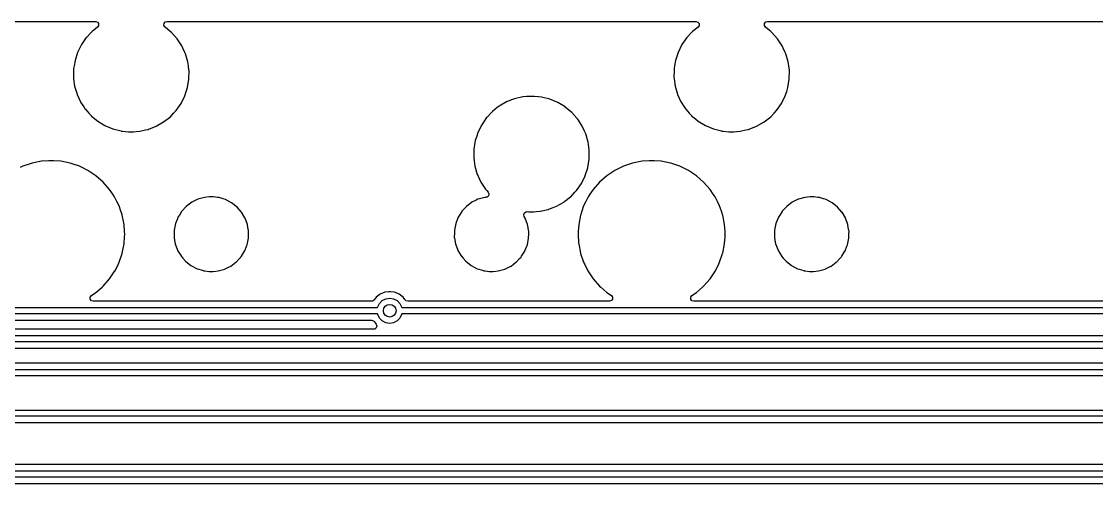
# Model space of a CAD drawing. Extents: x 0.6 to 14.8, y -5.2 to -0.6.
# Drawn here: x 12.115 to 13.458, y -2.241 to -1.664 of the extents above; entities that cross this region are included whole.
import ezdxf

# ---------------------------------------------------------------- set-up
doc = ezdxf.new("R2010")
doc.units = 0
doc.header["$MEASUREMENT"] = 0
doc.layers.add('BLACK', color=7, linetype='CONTINUOUS')

msp = doc.modelspace()

# ---------------------------------------------------------------- linework, layer by layer
at = {"layer": 'BLACK', "linetype": 'CONTINUOUS'}
for p, q in [((11.4511, -1.66434), (12.2081, -1.66434)), ((12.2081, -1.66434), (12.2104, -1.66509)), ((12.2935, -1.6668), (12.2951, -1.66494)), ((12.2951, -1.66494), (12.2972, -1.66434)), ((12.2972, -1.66434), (12.6323, -1.66434)), ((12.6323, -1.66434), (12.9581, -1.66434)), ((12.9581, -1.66434), (12.9604, -1.66509)), ((13.0435, -1.6668), (13.0451, -1.66494)), ((13.0451, -1.66494), (13.0472, -1.66434)), ((13.0472, -1.66434), (13.8959, -1.66434)), ((12.2025, -1.67794), (12.1965, -1.68434)), ((12.2037, -1.67664), (12.2025, -1.67794)), ((12.2058, -1.67502), (12.2037, -1.67664)), ((12.2105, -1.6713), (12.2058, -1.67502)), ((12.2104, -1.66509), (12.2118, -1.66704)), ((12.2118, -1.66944), (12.2105, -1.6713)), ((12.2118, -1.66704), (12.2118, -1.66944)), ((12.2934, -1.6692), (12.2935, -1.6668)), ((12.2947, -1.67124), (12.2934, -1.6692)), ((12.3013, -1.67674), (12.2947, -1.67124)), ((12.3027, -1.67794), (12.3013, -1.67674)), ((12.3028, -1.67804), (12.3027, -1.67794)), ((12.3097, -1.68578), (12.3028, -1.67804)), ((12.3028, -1.67804), (12.3028, -1.67804)), ((12.9525, -1.67794), (12.9465, -1.68434)), ((12.9537, -1.67664), (12.9525, -1.67794)), ((12.9605, -1.6713), (12.9537, -1.67664)), ((12.9604, -1.66509), (12.9618, -1.66704)), ((12.9618, -1.66944), (12.9605, -1.6713)), ((12.9618, -1.66704), (12.9618, -1.66944)), ((13.0434, -1.6692), (13.0435, -1.6668)), ((13.0447, -1.67124), (13.0434, -1.6692)), ((13.0492, -1.675), (13.0447, -1.67124)), ((13.0513, -1.67674), (13.0492, -1.675)), ((13.0527, -1.67794), (13.0513, -1.67674)), ((13.0528, -1.67804), (13.0527, -1.67794)), ((13.0597, -1.68578), (13.0528, -1.67804)), ((13.0528, -1.67804), (13.0528, -1.67804)), ((12.1964, -1.68444), (12.1903, -1.69324)), ((12.1965, -1.68434), (12.1964, -1.68444)), ((12.1965, -1.68434), (12.1965, -1.68434)), ((12.3099, -1.68593), (12.3097, -1.68578)), ((12.3099, -1.68605), (12.3099, -1.68593)), ((12.3157, -1.69488), (12.3099, -1.68605)), ((12.3099, -1.68605), (12.3099, -1.68605)), ((12.3099, -1.68605), (12.3099, -1.68605)), ((12.9464, -1.68444), (12.9403, -1.69324)), ((12.9465, -1.68434), (12.9464, -1.68444)), ((12.9465, -1.68434), (12.9465, -1.68434)), ((13.0599, -1.68593), (13.0597, -1.68578)), ((13.0599, -1.68605), (13.0599, -1.68593)), ((13.0657, -1.69488), (13.0599, -1.68605)), ((13.0599, -1.68605), (13.0599, -1.68605)), ((13.0599, -1.68605), (13.0599, -1.68605)), ((12.1855, -1.70285), (12.1823, -1.71305)), ((12.1903, -1.69324), (12.1855, -1.70285)), ((12.317, -1.69766), (12.3157, -1.69488)), ((12.3195, -1.70311), (12.317, -1.69766)), ((12.3202, -1.70461), (12.3195, -1.70311)), ((12.3232, -1.7149), (12.3202, -1.70461)), ((12.9355, -1.70285), (12.9323, -1.71305)), ((12.9403, -1.69324), (12.9355, -1.70285)), ((13.067, -1.69766), (13.0657, -1.69488)), ((13.0695, -1.70311), (13.067, -1.69766)), ((13.0702, -1.70461), (13.0695, -1.70311)), ((13.0732, -1.7149), (13.0702, -1.70461)), ((12.1823, -1.71305), (12.1812, -1.7195)), ((12.3239, -1.71974), (12.3232, -1.7149)), ((12.9323, -1.71305), (12.9312, -1.7195)), ((13.0739, -1.71974), (13.0732, -1.7149)), ((12.1805, -1.72565), (12.1804, -1.73433)), ((12.1806, -1.72321), (12.1805, -1.72362)), ((12.1805, -1.72362), (12.1805, -1.72377)), ((12.1805, -1.72377), (12.1805, -1.72377)), ((12.1805, -1.72377), (12.1805, -1.72565)), ((12.1812, -1.7195), (12.1806, -1.72321)), ((12.3246, -1.7253), (12.3239, -1.71974)), ((12.3245, -1.73622), (12.3247, -1.72551)), ((12.3247, -1.72551), (12.3246, -1.7253)), ((12.9305, -1.72565), (12.9304, -1.73433)), ((12.9306, -1.72321), (12.9305, -1.72362)), ((12.9305, -1.72362), (12.9305, -1.72377)), ((12.9305, -1.72377), (12.9305, -1.72377)), ((12.9305, -1.72377), (12.9305, -1.72565)), ((12.9312, -1.7195), (12.9306, -1.72321)), ((13.0746, -1.7253), (13.0739, -1.71974)), ((13.0745, -1.73622), (13.0747, -1.72551)), ((13.0747, -1.72551), (13.0746, -1.7253)), ((12.1804, -1.73433), (12.1804, -1.73448)), ((12.1804, -1.73448), (12.1804, -1.73448)), ((12.1804, -1.73448), (12.1806, -1.73587)), ((12.1806, -1.73587), (12.1818, -1.74495)), ((12.1818, -1.74495), (12.1848, -1.75523)), ((12.3228, -1.74679), (12.3245, -1.73622)), ((12.9304, -1.73433), (12.9304, -1.73448)), ((12.9304, -1.73448), (12.9304, -1.73448)), ((12.9304, -1.73448), (12.9306, -1.73587)), ((12.9306, -1.73587), (12.9318, -1.74495)), ((12.9318, -1.74495), (12.9348, -1.75523)), ((13.0728, -1.74679), (13.0745, -1.73622)), ((12.1848, -1.75523), (12.1849, -1.75536)), ((12.1849, -1.75536), (12.1849, -1.75536)), ((12.1849, -1.75536), (12.1892, -1.76476)), ((12.3148, -1.7666), (12.3195, -1.75699)), ((12.3195, -1.75699), (12.3212, -1.75166)), ((12.3212, -1.75166), (12.3228, -1.74693)), ((12.3228, -1.74693), (12.3228, -1.74679)), ((12.7418, -1.75845), (12.7314, -1.76081)), ((12.742, -1.75844), (12.7418, -1.75845)), ((12.7462, -1.75812), (12.742, -1.75844)), ((12.742, -1.75844), (12.742, -1.75844)), ((12.7498, -1.75785), (12.7462, -1.75812)), ((12.7562, -1.75785), (12.7498, -1.75785)), ((12.7613, -1.75837), (12.7562, -1.75785)), ((12.7649, -1.75874), (12.7613, -1.75837)), ((12.7651, -1.75875), (12.7649, -1.75874)), ((12.7649, -1.75874), (12.7649, -1.75874)), ((12.7755, -1.76139), (12.7651, -1.75875)), ((12.9348, -1.75523), (12.9349, -1.75536)), ((12.9349, -1.75536), (12.9349, -1.75536)), ((12.9349, -1.75536), (12.9392, -1.76476)), ((13.0648, -1.7666), (13.0695, -1.75699)), ((13.0695, -1.75699), (13.0712, -1.75166)), ((13.0712, -1.75166), (13.0728, -1.74693)), ((13.0728, -1.74693), (13.0728, -1.74679)), ((12.1892, -1.76476), (12.1893, -1.76496)), ((12.1893, -1.76496), (12.1933, -1.77109)), ((12.1933, -1.77109), (12.1951, -1.77372)), ((12.3087, -1.7754), (12.3148, -1.7666)), ((12.7097, -1.77192), (12.7037, -1.77664)), ((12.712, -1.7701), (12.7097, -1.77192)), ((12.7121, -1.77001), (12.712, -1.7701)), ((12.712, -1.7701), (12.712, -1.7701)), ((12.7214, -1.76469), (12.7121, -1.77001)), ((12.7288, -1.76181), (12.7214, -1.76469)), ((12.7313, -1.76086), (12.7288, -1.76181)), ((12.7314, -1.76081), (12.7313, -1.76086)), ((12.7313, -1.76086), (12.7313, -1.76086)), ((12.7853, -1.76553), (12.7755, -1.76139)), ((12.7945, -1.77109), (12.7853, -1.76553)), ((12.7946, -1.77118), (12.7945, -1.77109)), ((12.8013, -1.77674), (12.7946, -1.77118)), ((12.9392, -1.76476), (12.9393, -1.76496)), ((12.9393, -1.76496), (12.9433, -1.77109)), ((12.9433, -1.77109), (12.9451, -1.77372)), ((13.0587, -1.7754), (13.0648, -1.7666)), ((12.1951, -1.77372), (12.1952, -1.77392)), ((12.1952, -1.77392), (12.1953, -1.77402)), ((12.1953, -1.77402), (12.1953, -1.77402)), ((12.1953, -1.77402), (12.1994, -1.77867)), ((12.1994, -1.77867), (12.2023, -1.78191)), ((12.2023, -1.78191), (12.2024, -1.782)), ((12.2024, -1.782), (12.2024, -1.782)), ((12.2024, -1.782), (12.2072, -1.78593)), ((12.2929, -1.78983), (12.3014, -1.7832)), ((12.3014, -1.7832), (12.3055, -1.77883)), ((12.3055, -1.77883), (12.3086, -1.77551)), ((12.3086, -1.77551), (12.3087, -1.7754)), ((12.3086, -1.77551), (12.3086, -1.77551)), ((12.6964, -1.78444), (12.6903, -1.79324)), ((12.6965, -1.78434), (12.6964, -1.78444)), ((12.7025, -1.77794), (12.6965, -1.78434)), ((12.6965, -1.78434), (12.6965, -1.78434)), ((12.7037, -1.77664), (12.7025, -1.77794)), ((12.8027, -1.77794), (12.8013, -1.77674)), ((12.8028, -1.77804), (12.8027, -1.77794)), ((12.809, -1.78497), (12.8028, -1.77804)), ((12.8028, -1.77804), (12.8028, -1.77804)), ((12.8099, -1.78593), (12.809, -1.78497)), ((12.9451, -1.77372), (12.9452, -1.77392)), ((12.9452, -1.77392), (12.9453, -1.77402)), ((12.9453, -1.77402), (12.9453, -1.77402)), ((12.9453, -1.77402), (12.9494, -1.77867)), ((12.9494, -1.77867), (12.9523, -1.78191)), ((12.9523, -1.78191), (12.9524, -1.782)), ((12.9524, -1.782), (12.9524, -1.782)), ((12.9524, -1.782), (12.9572, -1.78593)), ((13.0429, -1.78983), (13.0514, -1.7832)), ((13.0514, -1.7832), (13.0555, -1.77883)), ((13.0555, -1.77883), (13.0586, -1.77551)), ((13.0586, -1.77551), (13.0587, -1.7754)), ((13.0586, -1.77551), (13.0586, -1.77551)), ((12.2072, -1.78593), (12.2106, -1.78876)), ((12.2106, -1.78876), (12.2197, -1.79431)), ((12.2197, -1.79431), (12.2296, -1.79846)), ((12.2296, -1.79846), (12.24, -1.80109)), ((12.2703, -1.79978), (12.2735, -1.79906)), ((12.2735, -1.79906), (12.2737, -1.79903)), ((12.2737, -1.79903), (12.275, -1.79849)), ((12.275, -1.79849), (12.2765, -1.79792)), ((12.2765, -1.79792), (12.2836, -1.79515)), ((12.2836, -1.79515), (12.2929, -1.78983)), ((12.6903, -1.79324), (12.6855, -1.80285)), ((12.8099, -1.78605), (12.8099, -1.78593)), ((12.8111, -1.78776), (12.8099, -1.78605)), ((12.8099, -1.78605), (12.8099, -1.78605)), ((12.8157, -1.79488), (12.8111, -1.78776)), ((12.8182, -1.80033), (12.8157, -1.79488)), ((12.9572, -1.78593), (12.9606, -1.78876)), ((12.9606, -1.78876), (12.9697, -1.79431)), ((12.9697, -1.79431), (12.9796, -1.79846)), ((12.9796, -1.79846), (12.99, -1.80109)), ((13.0203, -1.79978), (13.0235, -1.79906)), ((13.0235, -1.79906), (13.0237, -1.79903)), ((13.0237, -1.79903), (13.025, -1.79849)), ((13.025, -1.79849), (13.0265, -1.79792)), ((13.0265, -1.79792), (13.0336, -1.79515)), ((13.0336, -1.79515), (13.0429, -1.78983)), ((12.24, -1.80109), (12.2401, -1.80111)), ((12.2401, -1.80111), (12.2401, -1.80111)), ((12.2401, -1.80111), (12.2417, -1.80126)), ((12.2417, -1.80126), (12.2489, -1.80199)), ((12.2489, -1.80199), (12.2552, -1.80199)), ((12.2552, -1.80199), (12.2588, -1.80172)), ((12.2588, -1.80172), (12.2631, -1.80141)), ((12.2631, -1.80141), (12.2632, -1.8014)), ((12.2631, -1.80141), (12.2631, -1.80141)), ((12.2632, -1.8014), (12.2703, -1.79978)), ((12.684, -1.80754), (12.6823, -1.81305)), ((12.6855, -1.80299), (12.684, -1.80754)), ((12.6855, -1.80285), (12.6855, -1.80299)), ((12.8195, -1.80299), (12.8182, -1.80033)), ((12.8202, -1.80461), (12.8195, -1.80299)), ((12.8232, -1.8149), (12.8202, -1.80461)), ((12.99, -1.80109), (12.9901, -1.80111)), ((12.9901, -1.80111), (12.9901, -1.80111)), ((12.9901, -1.80111), (12.9917, -1.80126)), ((12.9917, -1.80126), (12.9989, -1.80199)), ((12.9989, -1.80199), (13.0052, -1.80199)), ((13.0052, -1.80199), (13.0088, -1.80172)), ((13.0088, -1.80172), (13.0131, -1.80141)), ((13.0131, -1.80141), (13.0132, -1.8014)), ((13.0131, -1.80141), (13.0131, -1.80141)), ((13.0132, -1.8014), (13.0203, -1.79978)), ((12.6805, -1.82362), (12.6804, -1.83433)), ((12.6823, -1.81305), (12.6805, -1.82362)), ((12.8236, -1.81772), (12.8232, -1.8149)), ((12.8246, -1.82493), (12.8236, -1.81772)), ((12.8245, -1.83622), (12.8247, -1.82551)), ((12.8247, -1.82551), (12.8246, -1.82493)), ((12.1405, -1.83876), (12.1287, -1.84111)), ((12.1407, -1.83875), (12.1405, -1.83876)), ((12.1495, -1.83817), (12.1407, -1.83875)), ((12.1407, -1.83875), (12.1407, -1.83875)), ((12.1555, -1.83817), (12.1495, -1.83817)), ((12.1495, -1.83817), (12.1495, -1.83817)), ((12.1495, -1.83817), (12.1495, -1.83817)), ((12.1556, -1.83817), (12.1555, -1.83817)), ((12.1644, -1.83875), (12.1556, -1.83817)), ((12.1556, -1.83817), (12.1556, -1.83817)), ((12.1645, -1.83876), (12.1644, -1.83875)), ((12.1644, -1.83875), (12.1644, -1.83875)), ((12.1763, -1.84111), (12.1645, -1.83876)), ((12.6804, -1.83433), (12.6804, -1.83448)), ((12.6804, -1.83448), (12.6804, -1.83448)), ((12.6804, -1.83448), (12.6809, -1.83817)), ((12.6809, -1.83817), (12.6818, -1.84495)), ((12.8228, -1.84679), (12.8245, -1.83622)), ((12.8905, -1.83876), (12.8787, -1.84111)), ((12.8907, -1.83875), (12.8905, -1.83876)), ((12.8995, -1.83817), (12.8907, -1.83875)), ((12.8907, -1.83875), (12.8907, -1.83875)), ((12.9055, -1.83817), (12.8995, -1.83817)), ((12.8995, -1.83817), (12.8995, -1.83817)), ((12.8995, -1.83817), (12.8995, -1.83817)), ((12.9056, -1.83817), (12.9055, -1.83817)), ((12.9144, -1.83875), (12.9056, -1.83817)), ((12.9056, -1.83817), (12.9056, -1.83817)), ((12.9145, -1.83876), (12.9144, -1.83875)), ((12.9144, -1.83875), (12.9144, -1.83875)), ((12.9263, -1.84111), (12.9145, -1.83876)), ((12.1173, -1.84497), (12.1139, -1.84665)), ((12.1261, -1.84199), (12.1173, -1.84497)), ((12.1286, -1.84115), (12.1261, -1.84199)), ((12.1287, -1.84111), (12.1286, -1.84115)), ((12.1286, -1.84115), (12.1286, -1.84115)), ((12.1764, -1.84115), (12.1763, -1.84111)), ((12.1789, -1.84199), (12.1764, -1.84115)), ((12.1764, -1.84115), (12.1764, -1.84115)), ((12.1877, -1.84497), (12.1789, -1.84199)), ((12.1911, -1.84665), (12.1877, -1.84497)), ((12.1984, -1.85023), (12.1911, -1.84665)), ((12.1985, -1.85029), (12.1984, -1.85023)), ((12.1984, -1.85023), (12.1984, -1.85023)), ((12.2085, -1.85697), (12.1985, -1.85029)), ((12.6818, -1.84495), (12.6848, -1.85523)), ((12.8196, -1.85672), (12.8228, -1.84693)), ((12.8228, -1.84693), (12.8228, -1.84679)), ((12.8566, -1.85029), (12.8466, -1.85697)), ((12.8567, -1.85023), (12.8566, -1.85029)), ((12.8639, -1.84665), (12.8567, -1.85023)), ((12.8567, -1.85023), (12.8567, -1.85023)), ((12.8673, -1.84497), (12.8639, -1.84665)), ((12.8761, -1.84199), (12.8673, -1.84497)), ((12.8786, -1.84115), (12.8761, -1.84199)), ((12.8787, -1.84111), (12.8786, -1.84115)), ((12.8786, -1.84115), (12.8786, -1.84115)), ((12.9264, -1.84115), (12.9263, -1.84111)), ((12.9289, -1.84199), (12.9264, -1.84115)), ((12.9264, -1.84115), (12.9264, -1.84115)), ((12.9377, -1.84497), (12.9289, -1.84199)), ((12.9411, -1.84665), (12.9377, -1.84497)), ((12.9484, -1.85023), (12.9411, -1.84665)), ((12.9485, -1.85029), (12.9484, -1.85023)), ((12.9484, -1.85023), (12.9484, -1.85023)), ((12.9585, -1.85697), (12.9485, -1.85029)), ((12.2175, -1.8649), (12.2085, -1.85697)), ((12.2255, -1.87395), (12.2175, -1.8649)), ((12.6848, -1.85523), (12.6849, -1.85536)), ((12.6849, -1.85536), (12.6849, -1.85536)), ((12.6849, -1.85536), (12.686, -1.85769)), ((12.686, -1.85769), (12.6893, -1.86496)), ((12.6893, -1.86496), (12.6952, -1.87392)), ((12.8148, -1.8666), (12.8195, -1.85699)), ((12.8195, -1.85699), (12.8196, -1.85672)), ((12.8375, -1.8649), (12.8296, -1.87395)), ((12.8466, -1.85697), (12.8375, -1.8649)), ((12.9675, -1.8649), (12.9585, -1.85697)), ((12.9755, -1.87395), (12.9675, -1.8649)), ((12.2295, -1.88004), (12.2255, -1.87395)), ((12.6952, -1.87392), (12.6965, -1.8754)), ((12.6965, -1.8754), (12.6983, -1.87739)), ((12.6983, -1.87739), (12.6993, -1.8796)), ((12.6993, -1.8796), (12.6988, -1.88195)), ((12.8014, -1.8832), (12.8066, -1.87763)), ((12.8066, -1.87763), (12.8086, -1.87551)), ((12.8086, -1.87551), (12.8087, -1.8754)), ((12.8086, -1.87551), (12.8086, -1.87551)), ((12.8087, -1.8754), (12.8148, -1.8666)), ((12.8296, -1.87395), (12.8255, -1.88004)), ((12.9795, -1.88004), (12.9755, -1.87395)), ((12.2317, -1.8832), (12.2295, -1.88004)), ((12.2322, -1.88395), (12.2317, -1.8832)), ((12.2322, -1.88406), (12.2322, -1.88395)), ((12.2346, -1.88898), (12.2322, -1.88406)), ((12.2322, -1.88406), (12.2322, -1.88406)), ((12.2375, -1.89473), (12.2346, -1.88898)), ((12.3281, -1.89012), (12.3213, -1.89523)), ((12.3332, -1.88764), (12.3281, -1.89012)), ((12.3356, -1.88643), (12.3332, -1.88764)), ((12.3358, -1.88635), (12.3356, -1.88643)), ((12.3356, -1.88643), (12.3356, -1.88643)), ((12.344, -1.88403), (12.3358, -1.88635)), ((12.3504, -1.88344), (12.344, -1.88403)), ((12.3553, -1.88344), (12.3504, -1.88344)), ((12.3602, -1.88403), (12.3553, -1.88344)), ((12.3621, -1.88424), (12.3602, -1.88403)), ((12.3622, -1.88427), (12.3621, -1.88424)), ((12.3621, -1.88424), (12.3621, -1.88424)), ((12.3624, -1.88432), (12.3622, -1.88427)), ((12.3672, -1.88579), (12.3624, -1.88432)), ((12.3624, -1.88432), (12.3624, -1.88432)), ((12.3704, -1.8868), (12.3672, -1.88579)), ((12.3779, -1.89078), (12.3704, -1.8868)), ((12.3847, -1.89606), (12.3779, -1.89078)), ((12.6781, -1.89012), (12.6713, -1.89523)), ((12.6832, -1.88764), (12.6781, -1.89012)), ((12.6856, -1.88643), (12.6832, -1.88764)), ((12.6858, -1.88635), (12.6856, -1.88643)), ((12.6856, -1.88643), (12.6856, -1.88643)), ((12.694, -1.88403), (12.6858, -1.88635)), ((12.6949, -1.88395), (12.694, -1.88403)), ((12.6957, -1.88387), (12.6949, -1.88395)), ((12.697, -1.88356), (12.6957, -1.88387)), ((12.6988, -1.88195), (12.697, -1.88356)), ((12.7836, -1.89515), (12.7929, -1.88983)), ((12.7929, -1.88983), (12.7942, -1.88881)), ((12.7942, -1.88881), (12.801, -1.88346)), ((12.801, -1.88346), (12.8014, -1.8832)), ((12.8204, -1.88898), (12.8176, -1.89473)), ((12.8228, -1.88406), (12.8204, -1.88898)), ((12.8229, -1.88395), (12.8228, -1.88406)), ((12.8228, -1.88406), (12.8228, -1.88406)), ((12.8234, -1.8832), (12.8229, -1.88395)), ((12.8255, -1.88004), (12.8234, -1.8832)), ((12.9817, -1.8832), (12.9795, -1.88004)), ((12.9822, -1.88395), (12.9817, -1.8832)), ((12.9822, -1.88406), (12.9822, -1.88395)), ((12.9846, -1.88898), (12.9822, -1.88406)), ((12.9822, -1.88406), (12.9822, -1.88406)), ((12.9875, -1.89473), (12.9846, -1.88898)), ((13.0781, -1.89012), (13.0713, -1.89523)), ((13.0832, -1.88764), (13.0781, -1.89012)), ((13.0856, -1.88643), (13.0832, -1.88764)), ((13.0858, -1.88635), (13.0856, -1.88643)), ((13.0856, -1.88643), (13.0856, -1.88643)), ((13.094, -1.88403), (13.0858, -1.88635)), ((13.1004, -1.88344), (13.094, -1.88403)), ((13.1053, -1.88344), (13.1004, -1.88344)), ((13.1102, -1.88403), (13.1053, -1.88344)), ((13.1121, -1.88424), (13.1102, -1.88403)), ((13.1122, -1.88427), (13.1121, -1.88424)), ((13.1121, -1.88424), (13.1121, -1.88424)), ((13.1124, -1.88432), (13.1122, -1.88427)), ((13.1172, -1.88579), (13.1124, -1.88432)), ((13.1124, -1.88432), (13.1124, -1.88432)), ((13.1204, -1.8868), (13.1172, -1.88579)), ((13.1279, -1.89078), (13.1204, -1.8868)), ((13.1347, -1.89606), (13.1279, -1.89078)), ((12.2397, -1.90138), (12.2375, -1.89473)), ((12.2411, -1.90533), (12.2397, -1.90138)), ((12.2413, -1.90612), (12.2411, -1.90533)), ((12.2437, -1.91792), (12.2413, -1.90612)), ((12.3126, -1.90612), (12.3109, -1.90873)), ((12.3154, -1.90166), (12.3126, -1.90612)), ((12.3155, -1.90151), (12.3154, -1.90166)), ((12.3154, -1.90166), (12.3154, -1.90166)), ((12.3156, -1.90136), (12.3155, -1.90151)), ((12.3212, -1.89537), (12.3156, -1.90136)), ((12.3213, -1.89523), (12.3212, -1.89537)), ((12.3848, -1.8962), (12.3847, -1.89606)), ((12.3902, -1.90235), (12.3848, -1.8962)), ((12.3903, -1.90249), (12.3902, -1.90235)), ((12.3902, -1.90235), (12.3902, -1.90235)), ((12.3904, -1.90264), (12.3903, -1.90249)), ((12.3946, -1.90967), (12.3904, -1.90264)), ((12.3904, -1.90264), (12.3904, -1.90264)), ((12.6626, -1.90612), (12.6609, -1.90873)), ((12.6654, -1.90166), (12.6626, -1.90612)), ((12.6655, -1.90151), (12.6654, -1.90166)), ((12.6654, -1.90166), (12.6654, -1.90166)), ((12.6656, -1.90136), (12.6655, -1.90151)), ((12.6712, -1.89537), (12.6656, -1.90136)), ((12.6713, -1.89523), (12.6712, -1.89537)), ((12.7428, -1.90533), (12.7438, -1.90312)), ((12.7434, -1.90768), (12.7428, -1.90533)), ((12.7438, -1.90312), (12.7459, -1.90189)), ((12.7459, -1.90189), (12.7471, -1.90181)), ((12.7471, -1.90181), (12.7489, -1.90199)), ((12.7489, -1.90199), (12.7552, -1.90199)), ((12.7552, -1.90199), (12.7588, -1.90172)), ((12.7588, -1.90172), (12.7631, -1.90141)), ((12.7631, -1.90141), (12.7632, -1.9014)), ((12.7631, -1.90141), (12.7631, -1.90141)), ((12.7632, -1.9014), (12.7731, -1.89917)), ((12.7731, -1.89917), (12.7735, -1.89906)), ((12.7735, -1.89906), (12.7737, -1.89903)), ((12.7737, -1.89903), (12.774, -1.89889)), ((12.774, -1.89889), (12.7794, -1.89678)), ((12.7794, -1.89678), (12.7836, -1.89515)), ((12.8137, -1.90612), (12.8114, -1.91792)), ((12.814, -1.90533), (12.8137, -1.90612)), ((12.8153, -1.90138), (12.814, -1.90533)), ((12.8176, -1.89473), (12.8153, -1.90138)), ((12.9897, -1.90138), (12.9875, -1.89473)), ((12.9911, -1.90533), (12.9897, -1.90138)), ((12.9913, -1.90612), (12.9911, -1.90533)), ((12.9937, -1.91792), (12.9913, -1.90612)), ((13.0626, -1.90612), (13.0609, -1.90873)), ((13.0654, -1.90166), (13.0626, -1.90612)), ((13.0655, -1.90151), (13.0654, -1.90166)), ((13.0654, -1.90166), (13.0654, -1.90166)), ((13.0656, -1.90136), (13.0655, -1.90151)), ((13.0712, -1.89537), (13.0656, -1.90136)), ((13.0713, -1.89523), (13.0712, -1.89537)), ((13.1348, -1.8962), (13.1347, -1.89606)), ((13.1402, -1.90235), (13.1348, -1.8962)), ((13.1403, -1.90249), (13.1402, -1.90235)), ((13.1402, -1.90235), (13.1402, -1.90235)), ((13.1404, -1.90264), (13.1403, -1.90249)), ((13.1446, -1.90967), (13.1404, -1.90264)), ((13.1404, -1.90264), (13.1404, -1.90264)), ((12.2437, -1.91805), (12.2437, -1.91792)), ((12.2443, -1.92675), (12.2437, -1.91805)), ((12.2437, -1.91805), (12.2437, -1.91805)), ((12.3078, -1.91666), (12.3061, -1.92504)), ((12.3101, -1.91092), (12.3078, -1.91666)), ((12.3109, -1.9089), (12.3101, -1.91092)), ((12.3109, -1.90873), (12.3109, -1.9089)), ((12.3109, -1.9089), (12.3109, -1.9089)), ((12.3947, -1.90983), (12.3946, -1.90967)), ((12.3946, -1.90967), (12.3946, -1.90967)), ((12.3976, -1.91784), (12.3947, -1.90983)), ((12.3982, -1.92153), (12.3976, -1.91784)), ((12.6578, -1.91666), (12.6561, -1.92504)), ((12.6601, -1.91092), (12.6578, -1.91666)), ((12.6609, -1.9089), (12.6601, -1.91092)), ((12.6609, -1.90873), (12.6609, -1.9089)), ((12.6609, -1.9089), (12.6609, -1.9089)), ((12.7447, -1.90983), (12.7434, -1.90768)), ((12.7476, -1.91784), (12.7447, -1.90983)), ((12.7482, -1.92153), (12.7476, -1.91784)), ((12.8114, -1.91805), (12.8108, -1.92675)), ((12.8114, -1.91792), (12.8114, -1.91805)), ((12.8114, -1.91805), (12.8114, -1.91805)), ((12.9937, -1.91805), (12.9937, -1.91792)), ((12.9943, -1.92675), (12.9937, -1.91805)), ((12.9937, -1.91805), (12.9937, -1.91805)), ((13.0578, -1.91666), (13.0561, -1.92504)), ((13.0601, -1.91092), (13.0578, -1.91666)), ((13.0609, -1.9089), (13.0601, -1.91092)), ((13.0609, -1.90873), (13.0609, -1.9089)), ((13.0609, -1.9089), (13.0609, -1.9089)), ((13.1447, -1.90983), (13.1446, -1.90967)), ((13.1446, -1.90967), (13.1446, -1.90967)), ((13.1476, -1.91784), (13.1447, -1.90983)), ((13.1482, -1.92153), (13.1476, -1.91784)), ((12.2442, -1.93358), (12.2445, -1.93005)), ((12.2445, -1.92992), (12.2443, -1.92675)), ((12.2445, -1.93005), (12.2445, -1.92992)), ((12.3061, -1.92919), (12.306, -1.93274)), ((12.306, -1.93274), (12.306, -1.93358)), ((12.3061, -1.92504), (12.3061, -1.92919)), ((12.3989, -1.92546), (12.3982, -1.92153)), ((12.3991, -1.92626), (12.3989, -1.92546)), ((12.399, -1.92961), (12.3991, -1.92644)), ((12.399, -1.93358), (12.399, -1.92961)), ((12.3991, -1.92644), (12.3991, -1.92626)), ((12.3991, -1.92644), (12.3991, -1.92644)), ((12.6561, -1.92919), (12.656, -1.93274)), ((12.656, -1.93274), (12.656, -1.93358)), ((12.6561, -1.92504), (12.6561, -1.92919)), ((12.7489, -1.92546), (12.7482, -1.92153)), ((12.7491, -1.92626), (12.7489, -1.92546)), ((12.7489, -1.9348), (12.749, -1.92961)), ((12.749, -1.92961), (12.7491, -1.92644)), ((12.7491, -1.92644), (12.7491, -1.92626)), ((12.7491, -1.92644), (12.7491, -1.92644)), ((12.8108, -1.92675), (12.8106, -1.92992)), ((12.8106, -1.92992), (12.8106, -1.93005)), ((12.8106, -1.93005), (12.8113, -1.94107)), ((12.9942, -1.93358), (12.9945, -1.93005)), ((12.9945, -1.92992), (12.9943, -1.92675)), ((12.9945, -1.93005), (12.9945, -1.92992)), ((13.0561, -1.92919), (13.056, -1.93274)), ((13.056, -1.93274), (13.056, -1.93358)), ((13.0561, -1.92504), (13.0561, -1.92919)), ((13.1489, -1.92546), (13.1482, -1.92153)), ((13.1491, -1.92626), (13.1489, -1.92546)), ((13.149, -1.92961), (13.1491, -1.92644)), ((13.149, -1.93358), (13.149, -1.92961)), ((13.1491, -1.92644), (13.1491, -1.92626)), ((13.1491, -1.92644), (13.1491, -1.92644)), ((12.2413, -1.95372), (12.2437, -1.94192)), ((12.2437, -1.94107), (12.2442, -1.93358)), ((12.2437, -1.94192), (12.2437, -1.94107)), ((12.306, -1.93358), (12.306, -1.93376)), ((12.306, -1.93376), (12.3062, -1.93503)), ((12.306, -1.93376), (12.306, -1.93376)), ((12.3062, -1.93503), (12.3074, -1.942)), ((12.3074, -1.942), (12.3104, -1.95002)), ((12.3943, -1.95064), (12.3965, -1.94513)), ((12.3965, -1.94513), (12.3973, -1.94318)), ((12.3973, -1.94318), (12.3989, -1.9348)), ((12.3989, -1.9348), (12.399, -1.93358)), ((12.656, -1.93358), (12.656, -1.93376)), ((12.656, -1.93376), (12.6562, -1.93503)), ((12.656, -1.93376), (12.656, -1.93376)), ((12.6562, -1.93503), (12.6574, -1.942)), ((12.6574, -1.942), (12.6604, -1.95002)), ((12.7443, -1.95064), (12.7465, -1.94513)), ((12.7465, -1.94513), (12.7473, -1.94318)), ((12.7473, -1.94318), (12.7489, -1.9348)), ((12.8113, -1.94107), (12.8114, -1.94192)), ((12.8114, -1.94192), (12.8137, -1.95372)), ((12.9913, -1.95372), (12.9937, -1.94192)), ((12.9937, -1.94107), (12.9942, -1.93358)), ((12.9937, -1.94192), (12.9937, -1.94107)), ((13.056, -1.93358), (13.056, -1.93376)), ((13.056, -1.93376), (13.056, -1.93376)), ((13.056, -1.93376), (13.0562, -1.93503)), ((13.0562, -1.93503), (13.0574, -1.942)), ((13.0574, -1.942), (13.0604, -1.95002)), ((13.1443, -1.95064), (13.1465, -1.94513)), ((13.1465, -1.94513), (13.1473, -1.94318)), ((13.1473, -1.94318), (13.1489, -1.9348)), ((13.1489, -1.9348), (13.149, -1.93358)), ((12.2375, -1.96511), (12.2412, -1.95401)), ((12.2412, -1.95401), (12.2413, -1.95384)), ((12.2413, -1.95384), (12.2413, -1.95372)), ((12.2413, -1.95384), (12.2413, -1.95384)), ((12.3104, -1.95002), (12.3105, -1.95017)), ((12.3105, -1.95017), (12.3105, -1.95017)), ((12.3105, -1.95017), (12.3147, -1.9572)), ((12.3147, -1.9572), (12.3148, -1.95736)), ((12.3148, -1.95736), (12.3149, -1.95749)), ((12.3149, -1.95749), (12.3149, -1.95749)), ((12.3149, -1.95749), (12.317, -1.95989)), ((12.317, -1.95989), (12.3204, -1.96378)), ((12.3876, -1.96047), (12.3894, -1.95847)), ((12.3894, -1.95847), (12.3896, -1.95834)), ((12.3894, -1.95847), (12.3894, -1.95847)), ((12.3896, -1.95834), (12.3901, -1.95749)), ((12.3901, -1.95749), (12.394, -1.95126)), ((12.394, -1.95126), (12.3941, -1.95111)), ((12.3941, -1.95111), (12.3943, -1.95064)), ((12.6604, -1.95002), (12.6605, -1.95017)), ((12.6605, -1.95017), (12.6605, -1.95017)), ((12.6605, -1.95017), (12.6647, -1.9572)), ((12.6647, -1.9572), (12.6648, -1.95736)), ((12.6648, -1.95736), (12.6649, -1.95749)), ((12.6649, -1.95749), (12.6649, -1.95749)), ((12.6649, -1.95749), (12.667, -1.95989)), ((12.667, -1.95989), (12.6704, -1.96378)), ((12.7376, -1.96047), (12.7394, -1.95847)), ((12.7394, -1.95847), (12.7396, -1.95834)), ((12.7394, -1.95847), (12.7394, -1.95847)), ((12.7396, -1.95834), (12.7401, -1.95749)), ((12.7401, -1.95749), (12.744, -1.95126)), ((12.744, -1.95126), (12.7441, -1.95111)), ((12.7441, -1.95111), (12.7443, -1.95064)), ((12.8137, -1.95372), (12.8138, -1.95384)), ((12.8138, -1.95384), (12.8138, -1.95384)), ((12.8138, -1.95384), (12.8138, -1.95401)), ((12.8138, -1.95401), (12.8176, -1.96511)), ((12.9875, -1.96511), (12.9912, -1.95401)), ((12.9912, -1.95401), (12.9913, -1.95384)), ((12.9913, -1.95384), (12.9913, -1.95372)), ((12.9913, -1.95384), (12.9913, -1.95384)), ((13.0604, -1.95002), (13.0605, -1.95017)), ((13.0605, -1.95017), (13.0605, -1.95017)), ((13.0605, -1.95017), (13.0647, -1.9572)), ((13.0647, -1.9572), (13.0648, -1.95736)), ((13.0648, -1.95736), (13.0649, -1.95749)), ((13.0649, -1.95749), (13.0649, -1.95749)), ((13.0649, -1.95749), (13.067, -1.95989)), ((13.067, -1.95989), (13.0704, -1.96378)), ((13.1376, -1.96047), (13.1394, -1.95847)), ((13.1394, -1.95847), (13.1396, -1.95834)), ((13.1394, -1.95847), (13.1394, -1.95847)), ((13.1396, -1.95834), (13.1401, -1.95749)), ((13.1401, -1.95749), (13.144, -1.95126)), ((13.144, -1.95126), (13.1441, -1.95111)), ((13.1441, -1.95111), (13.1443, -1.95064)), ((12.2323, -1.9756), (12.2366, -1.96696)), ((12.2366, -1.96696), (12.2375, -1.96511)), ((12.3204, -1.96378), (12.3271, -1.96907)), ((12.3271, -1.96907), (12.3347, -1.97304)), ((12.3347, -1.97304), (12.3368, -1.9737)), ((12.3368, -1.9737), (12.3427, -1.97552)), ((12.361, -1.97582), (12.3693, -1.9735)), ((12.3693, -1.9735), (12.3698, -1.97321)), ((12.3698, -1.97321), (12.374, -1.97114)), ((12.374, -1.97114), (12.3769, -1.96972)), ((12.3769, -1.96972), (12.3831, -1.96511)), ((12.3831, -1.96511), (12.3836, -1.96471)), ((12.3836, -1.96471), (12.3838, -1.96461)), ((12.3836, -1.96471), (12.3836, -1.96471)), ((12.3838, -1.96461), (12.3876, -1.96047)), ((12.6704, -1.96378), (12.6771, -1.96907)), ((12.6771, -1.96907), (12.6847, -1.97304)), ((12.6847, -1.97304), (12.6868, -1.9737)), ((12.6868, -1.9737), (12.6927, -1.97552)), ((12.711, -1.97582), (12.7193, -1.9735)), ((12.7193, -1.9735), (12.7198, -1.97321)), ((12.7198, -1.97321), (12.724, -1.97114)), ((12.724, -1.97114), (12.7269, -1.96972)), ((12.7269, -1.96972), (12.7331, -1.96511)), ((12.7331, -1.96511), (12.7336, -1.96471)), ((12.7336, -1.96471), (12.7338, -1.96461)), ((12.7336, -1.96471), (12.7336, -1.96471)), ((12.7338, -1.96461), (12.7376, -1.96047)), ((12.8176, -1.96511), (12.8185, -1.96696)), ((12.8185, -1.96696), (12.8228, -1.9756)), ((12.9823, -1.9756), (12.9866, -1.96696)), ((12.9866, -1.96696), (12.9875, -1.96511)), ((13.0704, -1.96378), (13.0771, -1.96907)), ((13.0771, -1.96907), (13.0847, -1.97304)), ((13.0847, -1.97304), (13.0868, -1.9737)), ((13.0868, -1.9737), (13.0927, -1.97552)), ((13.111, -1.97582), (13.1193, -1.9735)), ((13.1193, -1.9735), (13.1198, -1.97321)), ((13.1198, -1.97321), (13.124, -1.97114)), ((13.124, -1.97114), (13.1269, -1.96972)), ((13.1269, -1.96972), (13.1331, -1.96511)), ((13.1331, -1.96511), (13.1336, -1.96471)), ((13.1336, -1.96471), (13.1338, -1.96461)), ((13.1336, -1.96471), (13.1336, -1.96471)), ((13.1338, -1.96461), (13.1376, -1.96047)), ((12.2175, -1.99494), (12.2255, -1.9859)), ((12.2255, -1.9859), (12.2322, -1.9759)), ((12.2322, -1.9759), (12.2323, -1.9756)), ((12.3427, -1.97552), (12.3427, -1.97552)), ((12.3427, -1.97552), (12.3428, -1.97558)), ((12.3428, -1.97558), (12.343, -1.9756)), ((12.343, -1.9756), (12.343, -1.9756)), ((12.343, -1.9756), (12.3444, -1.97577)), ((12.3444, -1.97577), (12.3498, -1.9764)), ((12.3498, -1.9764), (12.3547, -1.9764)), ((12.3547, -1.9764), (12.361, -1.97582)), ((12.6927, -1.97552), (12.6927, -1.97552)), ((12.6927, -1.97552), (12.6928, -1.97558)), ((12.6928, -1.97558), (12.693, -1.9756)), ((12.693, -1.9756), (12.693, -1.9756)), ((12.693, -1.9756), (12.6944, -1.97577)), ((12.6944, -1.97577), (12.6998, -1.9764)), ((12.6998, -1.9764), (12.7047, -1.9764)), ((12.7047, -1.9764), (12.711, -1.97582)), ((12.8228, -1.9756), (12.8229, -1.9759)), ((12.8229, -1.9759), (12.8296, -1.9859)), ((12.8296, -1.9859), (12.8375, -1.99494)), ((12.9675, -1.99494), (12.9755, -1.9859)), ((12.9755, -1.9859), (12.9822, -1.9759)), ((12.9822, -1.9759), (12.9823, -1.9756)), ((13.0927, -1.97552), (13.0927, -1.97552)), ((13.0927, -1.97552), (13.0928, -1.97558)), ((13.0928, -1.97558), (13.093, -1.9756)), ((13.093, -1.9756), (13.093, -1.9756)), ((13.093, -1.9756), (13.0944, -1.97577)), ((13.0944, -1.97577), (13.0998, -1.9764)), ((13.0998, -1.9764), (13.1047, -1.9764)), ((13.1047, -1.9764), (13.111, -1.97582)), ((12.2085, -2.00287), (12.2162, -1.99613)), ((12.2162, -1.99613), (12.2174, -1.99502)), ((12.2174, -1.99502), (12.2175, -1.99494)), ((12.8375, -1.99494), (12.8376, -1.99502)), ((12.8376, -1.99502), (12.8389, -1.99613)), ((12.8389, -1.99613), (12.8466, -2.00287)), ((12.9585, -2.00287), (12.9662, -1.99613)), ((12.9662, -1.99613), (12.9674, -1.99502)), ((12.9674, -1.99502), (12.9675, -1.99494)), ((12.2013, -2.00866), (12.2029, -2.00662)), ((12.2013, -2.01107), (12.2013, -2.00866)), ((12.2028, -2.01302), (12.2013, -2.01107)), ((12.2051, -2.01376), (12.2028, -2.01302)), ((12.2029, -2.00662), (12.2084, -2.00294)), ((12.5527, -2.01376), (12.2051, -2.01376)), ((12.2084, -2.00294), (12.2085, -2.00287)), ((12.2084, -2.00294), (12.2084, -2.00294)), ((12.5538, -2.0136), (12.5527, -2.01376)), ((12.5558, -2.01223), (12.5538, -2.0136)), ((12.5564, -2.01151), (12.5558, -2.01223)), ((12.5585, -2.00873), (12.5564, -2.01151)), ((12.5634, -2.00494), (12.5585, -2.00873)), ((12.5626, -2.01633), (12.5661, -2.01285)), ((12.5692, -2.00256), (12.5634, -2.00494)), ((12.5661, -2.01285), (12.5705, -2.01061)), ((12.5744, -2.00188), (12.5692, -2.00256)), ((12.5705, -2.01061), (12.5754, -2.00984)), ((12.5751, -2.00178), (12.5744, -2.00188)), ((12.5754, -2.00174), (12.5751, -2.00178)), ((12.5756, -2.00178), (12.5754, -2.00174)), ((12.5754, -2.00984), (12.5802, -2.01061)), ((12.5764, -2.00188), (12.5756, -2.00178)), ((12.5815, -2.00256), (12.5764, -2.00188)), ((12.5802, -2.01061), (12.5846, -2.01285)), ((12.5873, -2.00494), (12.5815, -2.00256)), ((12.5846, -2.01285), (12.5881, -2.01633)), ((12.5922, -2.00873), (12.5873, -2.00494)), ((12.5944, -2.01151), (12.5922, -2.00873)), ((12.5949, -2.01223), (12.5944, -2.01151)), ((12.5957, -2.01302), (12.5949, -2.01223)), ((12.598, -2.01376), (12.5957, -2.01302)), ((12.85, -2.01376), (12.598, -2.01376)), ((12.8466, -2.00287), (12.8467, -2.00294)), ((12.8467, -2.00294), (12.8467, -2.00294)), ((12.8467, -2.00294), (12.8522, -2.00662)), ((12.8524, -2.01292), (12.85, -2.01376)), ((12.8522, -2.00662), (12.8537, -2.00851)), ((12.8538, -2.01092), (12.8524, -2.01292)), ((12.8537, -2.00851), (12.8538, -2.01092)), ((12.9513, -2.00866), (12.9529, -2.00662)), ((12.9513, -2.01107), (12.9513, -2.00866)), ((12.9528, -2.01302), (12.9513, -2.01107)), ((12.9551, -2.01376), (12.9528, -2.01302)), ((12.9529, -2.00662), (12.9584, -2.00294)), ((13.4319, -2.01376), (12.9551, -2.01376)), ((12.9584, -2.00294), (12.9585, -2.00287)), ((12.9584, -2.00294), (12.9584, -2.00294)), ((13.4937, -2.01376), (13.4319, -2.01376)), ((11.8464, -2.02165), (12.5602, -2.02165)), ((12.5602, -2.02165), (12.5604, -2.02072)), ((12.5604, -2.02072), (12.5626, -2.01633)), ((12.5881, -2.01633), (12.5903, -2.02072)), ((12.5903, -2.02072), (12.5905, -2.02165)), ((12.5905, -2.02165), (13.5012, -2.02165)), ((12.5602, -2.02953), (11.8464, -2.02953)), ((11.8539, -2.03742), (12.5527, -2.03742)), ((12.5527, -2.03742), (12.555, -2.03817)), ((12.555, -2.03817), (12.5558, -2.03895)), ((12.5558, -2.03895), (12.5585, -2.04241)), ((12.5604, -2.03046), (12.5602, -2.02953)), ((12.5626, -2.03485), (12.5604, -2.03046)), ((12.5661, -2.03833), (12.5626, -2.03485)), ((12.5705, -2.04057), (12.5661, -2.03833)), ((12.5754, -2.04134), (12.5705, -2.04057)), ((12.5802, -2.04057), (12.5754, -2.04134)), ((12.5846, -2.03833), (12.5802, -2.04057)), ((12.5881, -2.03485), (12.5846, -2.03833)), ((12.5903, -2.03046), (12.5881, -2.03485)), ((12.5905, -2.02953), (12.5903, -2.03046)), ((13.5012, -2.02953), (12.5905, -2.02953)), ((12.5554, -2.04868), (11.8762, -2.04868)), ((12.5567, -2.04846), (12.5554, -2.04868)), ((12.5586, -2.04699), (12.5567, -2.04846)), ((12.5585, -2.04241), (12.5593, -2.04468)), ((12.5593, -2.04468), (12.5586, -2.04699)), ((11.868, -2.05657), (14.0059, -2.05657)), ((14.0059, -2.06445), (11.8697, -2.06445)), ((11.8746, -2.07234), (12.8353, -2.07234)), ((12.8353, -2.07234), (13.9984, -2.07234)), ((14.0139, -2.09118), (11.944, -2.09118)), ((11.8975, -2.09907), (14.0254, -2.09907)), ((14.0254, -2.10695), (11.8992, -2.10695)), ((11.8693, -2.14957), (14.0309, -2.14957)), ((14.0309, -2.15745), (11.8709, -2.15745)), ((11.8758, -2.16534), (12.8473, -2.16534)), ((12.8473, -2.16534), (14.0234, -2.16534)), ((11.8156, -2.22557), (14.0321, -2.22557)), ((13.653, -2.21768), (11.8313, -2.21768)), ((14.0318, -2.23345), (11.8172, -2.23345)), ((11.8221, -2.24134), (12.7283, -2.24134)), ((12.7283, -2.24134), (14.0236, -2.24134))]:
    msp.add_line(p, q, dxfattribs=at)
at = {"layer": 'BLACK'}
msp.add_circle((12.5754, -2.02559), 0.007874, dxfattribs=at)

doc.saveas('drawing.dxf')
